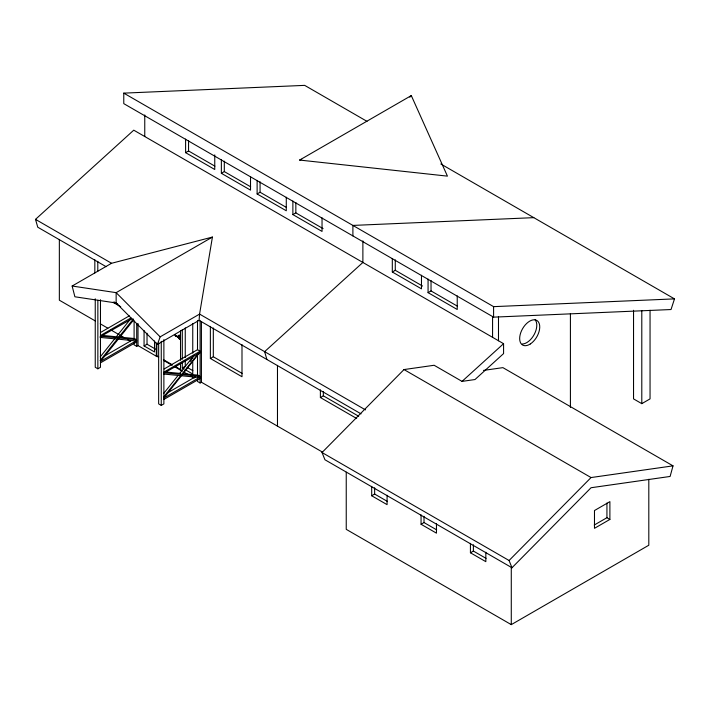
<?xml version="1.0" encoding="UTF-8"?>
<svg xmlns="http://www.w3.org/2000/svg" width="710" height="710" viewBox="0 0 710 710"><rect width="100%" height="100%" fill="white"/><g stroke="black" fill="none" stroke-linecap="round" stroke-linejoin="round"><path stroke-width="1.06" d="M199.093 320.352L199.572 314.095L212.423 237.069L111.559 263.277L72.145 286.032L74.887 296.78L116.147 302.984L157.407 344.421L199.093 320.352L361.044 413.859M175.21 335.732L178.174 337.197L175.21 335.732L175.21 335.102L178.139 337.33L177.695 336.93M483.448 370.416L502.893 367.638L673.018 465.858L670.107 476.454L591.048 487.734L511.981 567.751L324.94 459.76L322.029 452.518L404.008 369.564L434.13 365.268L462.05 381.385L474.999 379.539L503.576 353.598L503.576 343.684L133.755 130.17L35.5 219.363L37.772 227.218L106.127 266.685M440.812 163.966L674.5 298.883L671.03 309.533L493.592 317.148L123.771 103.633L123.771 93.134L304.679 85.369L366.99 121.348M157.407 344.421L160.158 336.851L199.572 314.095L365.499 409.892M177.633 336.797L178.174 336.558L175.21 335.102M100.261 356.881L115.366 337.969M130.054 319.571L116.325 336.771L102.373 335.413M100.128 360.573L133.356 318.967M133.622 319.917L100.474 361.417L136.71 340.489L135.397 340.853L100.128 337.401M163.664 393.482L178.086 375.43M179.728 373.371L194.141 355.32M190.289 361.425L191.665 359.713M163.531 397.174L198.818 352.994L200.113 352.639L163.531 373.362M409.785 97.199L411.294 95.584L447.433 176.133L299.611 160.061L411.294 95.584M511.981 567.751L509.079 560.509L591.048 477.555L673.018 465.858M462.05 381.385L503.576 343.684M185.603 139.098L185.603 152.659L188.558 150.955L214.899 166.158M221.36 159.741L221.36 173.302L224.316 171.598L250.657 186.801M257.118 180.384L257.118 193.954L260.073 192.241L286.414 207.444M212.423 237.069L116.147 292.653L72.145 286.032M292.875 201.028L292.875 214.597L295.839 212.885L323.112 228.638M100.722 332.369L129.326 315.852M100.474 335.528L130.986 317.911M131.945 318.79L100.128 336.753L101.086 336.203L136.364 339.646L136.364 340.294M103.58 356.597L131.235 340.631M100.474 362.845L136.71 341.918M95.246 298.795L95.246 367.292L97.856 368.801L100.474 367.292L100.474 299.735M134.101 342.193L134.101 344.856L136.71 346.365L138.015 345.61L138.015 323.574M144.068 330.558L144.068 345.93L147.023 344.226L155.579 349.16M158.72 356.926L156.857 355.852L156.306 356.171L156.306 343.019M164.125 368.969L197.504 349.702L200.113 351.21L163.877 372.129M182.301 362.517L182.301 368.002L185.257 366.298L185.257 360.804M210.364 326.378L210.364 358.47L213.32 356.766L242.074 373.371M166.983 393.207L195.596 376.69M163.531 374.01L198.818 377.445L200.113 377.099L163.877 398.017L199.767 352.435M163.877 399.446L200.113 378.528M158.649 343.134L158.649 403.892L161.259 405.401L163.877 403.892L163.877 339.593M197.504 379.681L197.504 381.465L200.113 382.974L201.418 382.22L322.571 452.163M392.31 258.44L392.31 272.001L395.275 270.297L422.548 286.041M428.068 279.083L428.068 292.644L431.032 290.94L457.364 306.143M320.387 389.861L320.387 397.538L323.343 395.834L358.692 416.246M371.685 486.341L371.685 495.757L374.64 494.053L387.323 501.375M421.057 514.848L421.057 524.264L424.012 522.56L436.703 529.882M633.542 310.27L633.542 398.887L641.796 403.653L650.049 398.887L650.049 310.252M470.428 543.354L470.428 552.77L473.384 551.066L486.075 558.388M594.243 525.036L606.935 517.714L609.89 519.427L609.89 501.633L594.483 510.534L594.483 528.32L609.89 519.427M346.24 472.185L346.24 529.349L511.28 624.631L648.807 545.227L648.807 479.268M299.611 160.061L301.706 159.351M533.805 217.65L352.897 225.425L352.897 235.924M123.771 93.134L493.592 306.649L674.5 298.883M117.274 336.859L134.438 338.537L136.364 339.646M165.776 372.013L180.677 373.469M182.825 373.673L197.841 375.137L199.767 376.256L199.767 376.895M164.48 372.812L199.767 376.256M178.174 336.558L178.174 337.197M185.603 152.659L214.757 169.495L214.757 154.887M221.36 173.302L250.515 190.138L250.515 176.568M257.118 193.954L286.281 210.781L286.281 197.22M292.875 214.597L322.038 231.424L322.038 217.863M392.31 272.001L421.474 288.837L421.474 275.267M428.068 292.644L457.231 309.48L457.231 295.91M404.008 369.564L591.048 477.555M35.5 219.363L111.559 263.277M320.387 397.538L356.695 418.501M114.008 301.892L117.807 304.084M113.05 302.291L120.718 306.72M210.364 358.47L241.995 376.735L241.995 344.634M187.165 367.389L192.863 370.682M144.068 345.93L154.523 351.965L154.523 340.986M182.301 368.002L184.201 369.102M186.1 370.194L192.756 374.037L192.756 361.967M197.531 376.708L198.818 377.445M163.38 359.615L171.758 364.452M175.476 366.608L181.068 369.83L180.517 370.15L174.962 366.946M163.85 360.556L172.184 365.348M95.477 321.053L59.347 300.197L59.347 239.43M100.234 323.795L107.831 328.189M110.689 329.83L124.001 337.516M127.8 339.708L130.649 341.359M138.015 345.61L157.371 356.828M182.346 371.206L180.517 370.15L180.517 363.573M184.174 372.262L187.83 374.374M190.573 375.954L194.238 378.066M322.029 452.518L509.079 560.509M371.685 495.757L387.083 504.65L387.083 495.234M421.057 524.264L436.464 533.157L436.464 523.74M470.428 552.77L485.835 561.663L485.835 552.247M160.158 336.851L116.147 292.653L116.147 302.984M266.898 359.5L264.626 351.654L362.881 262.46L362.881 240.885M641.796 310.607L641.796 403.653M606.935 503.07L606.935 517.714M570.414 313.642L570.414 407.371M511.28 567.467L511.28 624.631M498.491 316.687L498.491 340.782M493.592 306.649L493.592 317.148M492.571 316.837L492.571 337.339M473.384 544.792L473.384 551.066M431.032 280.503L431.032 290.94M424.012 516.285L424.012 522.56M395.275 259.86L395.275 270.297M374.64 487.779L374.64 494.053M323.343 391.441L323.343 395.834M295.839 202.448L295.839 212.885M277.477 365.366L277.477 426.124M260.073 181.804L260.073 192.241M224.316 161.161L224.316 171.598M213.32 327.993L213.32 356.766M201.418 321.603L201.418 382.22M200.113 320.84L200.113 382.974M197.841 375.137L197.841 375.785M197.504 320.414L197.504 349.702M197.504 355.382L197.504 375.59M192.756 323.538L192.756 353.181M192.756 356.473L192.756 358.665M188.558 140.518L188.558 150.955M185.257 327.878L185.257 357.512M182.301 329.582L182.301 359.224M180.517 330.7L180.517 360.281M175.423 334.969L175.423 335.608M161.259 341.324L161.259 405.401M156.857 343.8L156.857 355.852M147.023 333.247L147.023 344.226M144.76 114.949L144.76 136.524M136.71 323.476L136.71 346.365M134.438 338.537L134.438 339.176M134.101 320.902L134.101 338.981M97.794 261.289L97.794 271.255M97.856 300.303L97.856 368.801M94.829 259.674L94.829 272.959M535.118 319.802A14.2 8.2 -60 0 1 534.275 334.366A14.2 8.2 -60 0 1 522.276 344.004M179.177 335.91L179.639 336.487L179.177 335.91M530.326 343.959A14.2 8.2 -60 0 0 538.073 321.506A14.2 8.2 -60 0 0 520.714 332.777A14.2 8.2 -60 0 0 530.326 343.959M178.885 335.874A0.976 0.559 60 0 0 180.02 336.939A0.976 0.559 60 0 0 179.754 335.439A0.976 0.559 60 0 0 178.885 335.874M178.867 337.783A0.976 0.559 60 0 0 179.923 339.034A0.976 0.559 60 0 0 179.87 337.632A0.976 0.559 60 0 0 178.867 337.783M178.769 335.936A0.976 0.559 60 0 0 179.914 337.002A0.976 0.559 60 0 0 179.648 335.502A0.976 0.559 60 0 0 178.769 335.936M178.751 337.845A0.976 0.559 60 0 0 179.807 339.096A0.976 0.559 60 0 0 179.763 337.694A0.976 0.559 60 0 0 178.751 337.845"/></g></svg>
